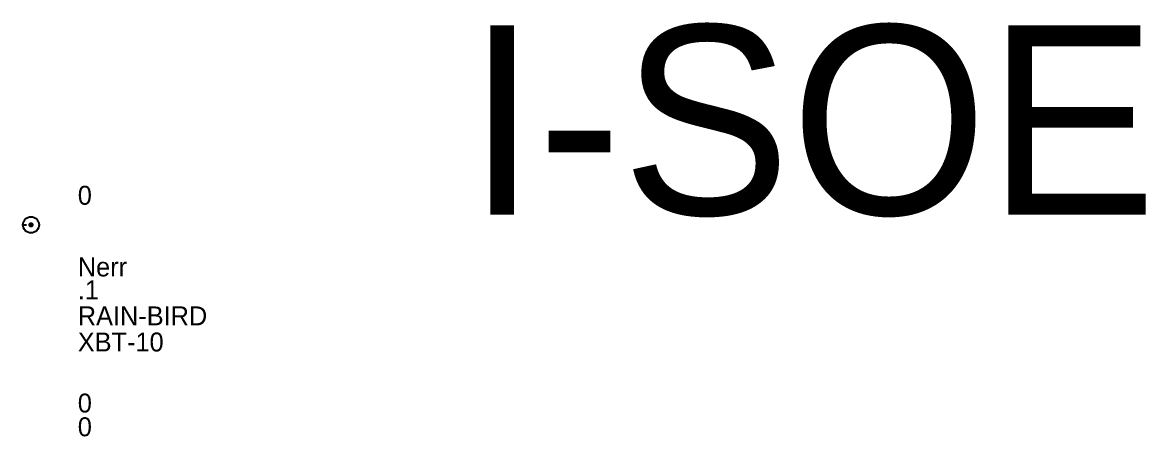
# Model space of a CAD drawing. Extents: x -141445 to -141321, y 26410 to 27069.
# Drawn here: x -141407.97 to -141402.04, y 26474.47 to 26476.66 of the extents above; entities that cross this region are included whole.
import ezdxf

# ---------------------------------------------------------------- set-up
doc = ezdxf.new("R2010")
doc.units = 0
doc.header["$MEASUREMENT"] = 0
doc.layers.get('0').update_dxf_attribs({"linetype": 'CONTINUOUS'})
for name, color, linetype in [('$I-ATT-TEXTDAT', 81, 'CONTINUOUS'), ('$I-ATT-TEXTVIS', 3, 'CONTINUOUS'), ('PEN00', 3, 'CONTINUOUS'), ('PEN000', 2, 'CONTINUOUS')]:
    doc.layers.add(name, color=color, linetype=linetype)

# ---------------------------------------------------------------- blocks, each defined once
blk = doc.blocks.new('I-SOE')
at = {"layer": 'PEN00', "color": 1}
blk.add_point((0.0001, 0), dxfattribs=at)
at = {"layer": 'PEN000'}
for points, const_width in [([(-0.0437, 0, 1), (-0.041, 0, 1)], 0.00275), ([(-0.0069, 0, 1), (0.0069, 0, 1)], 0.0138)]:
    blk.add_lwpolyline(points, format="xyb", close=True, dxfattribs=dict(at, const_width=const_width))
blk.add_lwpolyline([(-0.0423, 0), (-0.0244, 0)], dxfattribs=at)
blk.add_circle((0, 0), 0.0424, dxfattribs=at)
at = {"layer": '$I-ATT-TEXTDAT'}
for tag, p in [('ID', (0.2471, -0.2721)), ('GPM', (0.2471, -0.3933)), ('MAKE', (0.2471, -0.5305)), ('MODEL', (0.2471, -0.6685)), ('DAT1', (0.2471, -0.9908)), ('DAT2', (0.2471, -1.1163))]:
    blk.add_attdef(tag, p, '', height=0.1, dxfattribs=at)
at = {"layer": '$I-ATT-TEXTVIS'}
blk.add_attdef('SEQFLOW', (0.2471, 0.1063), '', height=0.1, dxfattribs=at)

msp = doc.modelspace()

# ---------------------------------------------------------------- block references
msp.add_blockref('I-SOE', (-141407.9207, 26475.5896)).add_auto_attribs({'SEQFLOW': '0', 'ID': 'Nerr', 'GPM': '.1', 'MAKE': 'RAIN-BIRD', 'MODEL': 'XBT-10', 'DAT1': '0', 'DAT2': '0'})

# ---------------------------------------------------------------- texts
msp.add_text('I-SOE', height=1).set_placement((-141405.6186, 26475.6434))

doc.saveas('drawing.dxf')
